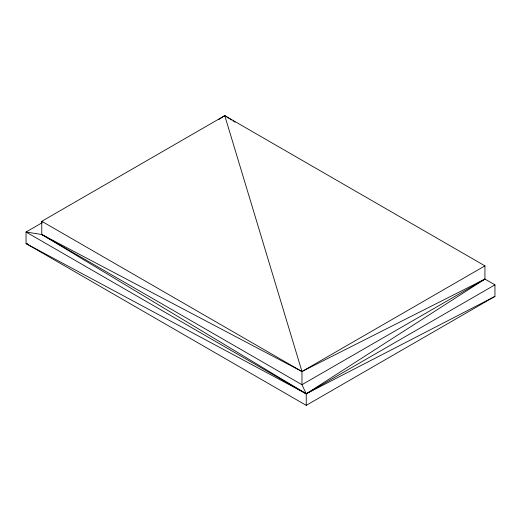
<?xml version="1.0" encoding="UTF-8"?>
<svg xmlns="http://www.w3.org/2000/svg" width="521" height="521" viewBox="0 0 521 521"><rect width="100%" height="100%" fill="white"/><g stroke="black" fill="none" stroke-linecap="round" stroke-linejoin="round"><path stroke-width="0.78" d="M218.638 119.628L224.759 115.649L484.94 265.866L484.94 279.074L306.244 393.798L306.244 405.351L494.95 296.403L494.95 284.85L484.94 279.074L301.959 371.512L41.778 234.502L26.05 232.027L26.05 243.581L306.244 405.351M494.95 296.403L306.244 393.798L41.778 234.502L41.778 221.295L224.759 115.649L231.643 119.973M42.247 222.675L26.05 232.027L306.244 393.798L494.95 284.85M484.94 265.866L301.959 371.512L41.778 221.295M484.94 279.074L301.959 384.713L41.778 234.502M27.665 243.763L26.05 243.581L306.244 393.798L301.959 384.713L301.959 371.512L224.759 115.649M233.017 120.839L235.088 122.135"/></g></svg>
